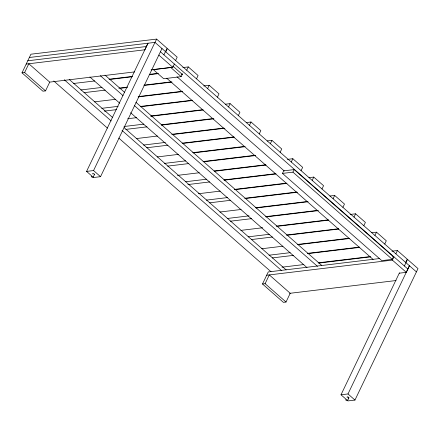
<?xml version="1.0" encoding="UTF-8"?>
<svg xmlns="http://www.w3.org/2000/svg" width="440" height="440" viewBox="0 0 440 440"><rect width="100%" height="100%" fill="white"/><g stroke="black" fill="none" stroke-linecap="round" stroke-linejoin="round"><path stroke-width="0.66" d="M181.935 74.201L182.402 73.854L181.929 74.316M22 72.831L24.618 72.517L28.815 63.756L49.731 82.115L45.529 90.877L42.911 91.196L22 72.831L30.921 54.208L156.602 39.088L167.057 48.268L163.906 54.84M91.559 175.764L86.576 171.397L147.989 43.225L144.892 49.786L26.197 64.07M86.576 171.397L93.561 170.555L154.968 42.383L416.427 271.893M156.602 39.088L155.023 42.378L29.348 57.497M93.137 177.232A1.007 0.424 25.6 0 0 92.004 176.237A1.007 0.424 25.6 0 0 91.586 176.853A1.007 0.424 25.6 0 0 93.137 177.232L94.446 174.493M93.55 177.513L100.529 176.677L161.997 48.494M165.809 51.843L167.382 48.56L177.183 57.162L175.61 60.451M151.052 69.927L172.788 67.309L174.361 64.026M170.044 67.535L153.257 69.553L163.719 78.738L181.17 76.637L182.264 74.355L172.805 66.05M186.72 70.202L188.293 66.919L198.099 75.526L196.521 78.809M207.631 88.567L209.209 85.278L219.01 93.885L217.437 97.174M228.542 106.926L230.12 103.642L239.921 112.25L238.348 115.533M249.458 125.29L251.031 122.001L260.832 130.609L259.259 133.898M270.369 143.649L271.942 140.366L281.743 148.973L280.17 152.257M282.458 173.41L283.685 170.857L294.157 169.593L393.052 256.427C393.283 257.895 393.795 255.442 392.92 256.702L393.355 257.087L392.266 259.369L381.788 260.629L282.458 173.41L292.93 172.15L392.266 259.369M291.28 162.014L292.853 158.725L302.659 167.332L301.081 170.621M292.93 172.15L294.157 169.593M262.488 283.987L265.106 283.673L269.308 274.906L290.219 293.271L286.017 302.033L283.399 302.352L262.488 283.987L268.263 271.937L379.671 258.533M312.191 180.373L313.764 177.089L323.57 185.691L321.992 188.98M333.102 198.732L334.68 195.448L344.482 204.056L342.909 207.339M354.019 217.096L355.591 213.807L365.393 222.415L363.82 225.704M374.93 235.455L376.502 232.172L386.304 240.779L384.731 244.063M266.69 275.226L392.365 260.106L393.938 256.817M395.841 253.82L397.414 250.531L407.215 259.138L405.642 262.427M345.983 399.163L341.006 394.79L399.449 272.811M404.393 265.997L407.545 259.424L418 268.603L354.959 400.07L347.98 400.911M341.006 394.79L347.991 393.949L409.398 265.777M399.322 273.185L406.307 272.344L409.453 265.771M347.562 400.625A1.007 0.424 25.6 0 0 346.434 399.636A1.007 0.424 25.6 0 0 346.016 400.246A1.007 0.424 25.6 0 0 347.562 400.625L348.876 397.887M27.775 60.781L146.471 46.503M49.83 82.104L134.745 71.885M182.842 67.573L188.293 66.919M73.568 83.49L94.721 80.949M109.049 79.222L132.253 76.434M149.309 74.382L158.18 73.309M109.67 79.475L132.171 76.769M149.221 74.718L158.081 73.651M181.83 74.404L182.264 74.355M80.823 89.958L101.976 87.417M118.795 88.165L127.655 87.098M144.023 85.129L171.292 81.846M84.024 92.67L105.177 90.129M120.192 88.319L127.012 87.5M144.073 85.448L172.046 82.082M203.753 85.938L209.209 85.278M94.479 101.855L115.632 99.308M138.831 96.52L182.501 91.262M138.083 96.932L182.402 91.603M101.734 108.323L118.113 106.354M140.388 106.442L192.209 100.21M104.253 111.117L116.54 109.637M140.421 106.766L192.274 100.524M225.346 104.214L230.12 103.642M127.677 118.734L136.549 117.667M150.876 115.946L202.73 109.709M150.816 116.281L203.319 109.962M124.014 126.517L143.798 124.141M161.298 124.806L213.12 118.569M125.851 129.393L147.004 126.852M161.332 125.125L213.873 118.806M246.257 122.579L251.031 122.001M136.307 138.578L157.46 136.032M171.787 134.305L223.647 128.067M172.409 134.558L224.912 128.244M143.561 145.046L165.396 142.417M182.21 143.165L234.031 136.928M146.762 147.757L167.915 145.211M182.243 143.489L234.102 137.247M267.168 140.938L271.942 140.366M157.218 156.937L178.371 154.391M192.698 152.669L244.558 146.427M193.32 152.922L245.141 146.685M164.472 163.405L185.625 160.859M203.121 161.524L254.942 155.293M167.673 166.117L188.826 163.57M203.836 161.766L255.695 155.529M287.402 159.379L292.853 158.725M177.447 175.379L199.281 172.755M214.291 170.946L265.469 164.791M214.231 171.281L266.052 165.044M185.383 181.77L206.536 179.223M224.037 179.889L275.853 173.652M187.902 184.558L209.737 181.935M224.065 180.208L275.924 173.971M308.995 177.661L313.764 177.089M198.358 193.743L220.193 191.114M234.526 189.393L286.38 183.15M234.46 189.722L286.963 183.409M206.294 200.129L227.447 197.582M244.948 198.248L296.769 192.016M209.495 202.84L230.648 200.294M244.981 198.572L297.517 192.253M329.907 196.02L334.68 195.448M219.956 212.02L241.104 209.479M255.437 207.752L307.973 201.432M256.058 208.005L307.874 201.768M227.211 218.488L249.04 215.864M265.859 216.612L317.68 210.375M230.412 221.199L251.565 218.658M265.892 216.931L318.434 210.612M350.136 214.467L355.591 213.807M240.867 230.384L262.702 227.755M276.348 226.116L328.207 219.874M276.969 226.364L328.79 220.132M248.122 236.852L269.274 234.306M286.77 234.971L338.591 228.74M251.323 239.564L272.476 237.017M286.803 235.296L338.663 229.053M371.729 232.744L376.502 232.172M261.778 248.743L282.931 246.197M297.941 244.393L349.118 238.238M297.88 244.728L349.701 238.491M269.033 255.211L290.186 252.67M307.681 253.336L359.502 247.099M272.234 257.923L293.387 255.382M307.714 253.655L359.574 247.418M391.958 251.191L397.414 250.531M282.007 267.185L303.842 264.561M318.17 262.834L370.029 256.597M318.791 263.087L370.612 256.856M289.647 293.337L396.061 280.538M160.424 51.783L407.88 269.06M158.846 55.072L172.788 67.309M392.365 260.106L406.307 272.344M170.715 67.458L181.17 76.637M176.974 76.769L284.257 170.962M166.7 78.205L373.125 259.457M104.995 75.125L124.592 92.329M135.938 102.295L321.618 265.326M100.326 75.691L123.019 95.618M134.365 105.578L317.466 266.349M89.854 76.951L119.768 103.219M130.597 112.728L306.993 267.608M69.41 79.602L112.761 117.662M124.113 127.633L286.159 269.913M64.224 79.717L111.183 120.951M122.023 130.466L281.49 270.479M53.752 80.977L107.421 128.101M118.773 138.072L271.013 271.739M24.618 72.517L45.529 90.877M265.106 283.673L286.017 302.033M93.561 170.555L100.529 176.677M347.991 393.949L354.959 400.07M92.752 173.96A1.007 0.424 25.6 0 1 93.093 173.459A1.007 0.424 25.6 0 1 94.353 174.108A1.007 0.424 25.6 0 1 94.017 174.609M347.331 397.507A1.007 0.424 25.6 0 1 347.452 396.853A1.007 0.424 25.6 0 1 348.821 397.551A1.007 0.424 25.6 0 1 348.222 397.969"/></g></svg>
